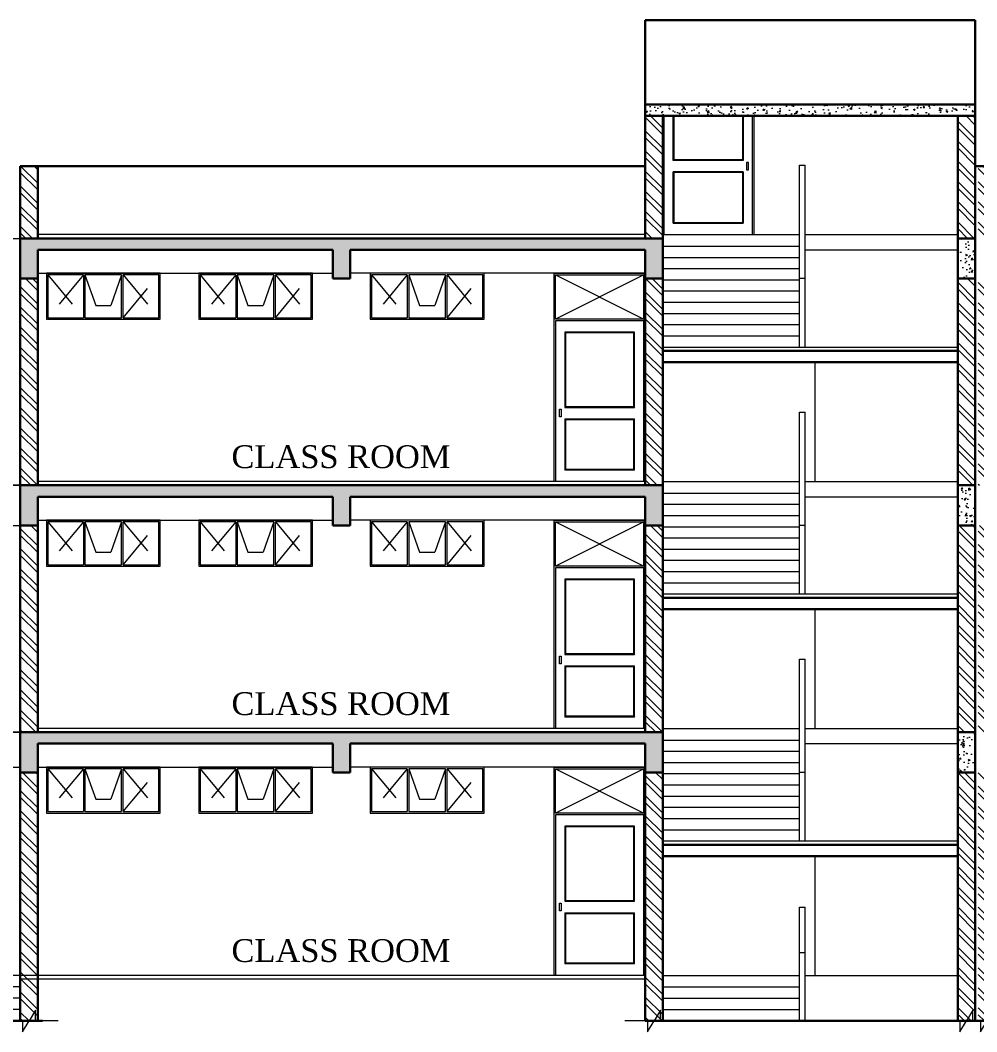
# Model space of a CAD drawing. Header units: metres. Extents: x 1545540 to 2027037, y 435419 to 693806.
# Drawn here: x 1990711 to 2003307, y 539148 to 552460 of the extents above; entities that cross this region are included whole.
import ezdxf

# ---------------------------------------------------------------- set-up
doc = ezdxf.new("R2010")
doc.units = ezdxf.units.M
doc.header["$LTSCALE"] = 1000
doc.linetypes.add('DASHED', pattern=[0.75, 0.5, -0.25])
for name, color, linetype, lineweight in [('beam l', 10, 'Continuous', 20), ('chaja l', 7, 'Continuous', 15), ('Door', 54, 'Continuous', 13), ('elevation', 1, 'Continuous', 13), ('FLOOR FINISH', 10, 'Continuous', 15), ('Hatch', 8, 'Continuous', 13), ('Pool', 140, 'Continuous', 15), ('SLAB', 5, 'Continuous', 30), ('Stair', 2, 'Continuous', 15), ('Ventilator', 6, 'DASHED', 18), ('Wall', 7, 'Continuous', 30), ('wall l', 7, 'Continuous', 20), ('Window n door', 150, 'Continuous', 15)]:
    doc.layers.add(name, color=color, linetype=linetype, lineweight=lineweight)
doc.layers.add('text', color=7, linetype='Continuous')
doc.styles.add('L120', font='simplex.shx', dxfattribs={"height": 1})
pattern_1 = [(135, (5857949.46, 602916.68), (132.582521, 132.582521), []), (135, (5857861.07, 602916.68), (132.582521, 132.582521), [])]
pattern_2 = [(130, (5502745.68, 986566.48), (-215.178055, -18.8256405), [22.5, -247.5]), (185, (5502745.68, 986566.48), (41.6254, 225.65764), [18, -198]), (79.5486, (5502727.75, 986564.91), (-173.552814, 206.831863), [19.122057, -210.342634]), (133.8158, (5502745.68, 986626.48), (-320.172315, -49.655704), [33.75, -371.25]), (83.3644, (5502719, 986622.34), (-280.398812, 292.23536), [28.683086, -315.5139]), (188.8158, (5502745.68, 986626.48), (-280.398583, 292.23558), [27, -297]), (159, (5502715.68, 986611.48), (-179.072116, -120.785667), [22.5, -247.5]), (214, (5502715.68, 986611.48), (-72.9946, 217.545013), [18, -198]), (108.5486, (5502700.76, 986601.42), (-252.066789, 96.759149), [19.122057, -210.342634]), (142.5, (5502745.68, 986566.48), (-3.6479566, 99.8681561), [0, -195.6, 0, -201, 0, -198.75]), (172.5, (5502745.68, 986566.48), (-78.9208612, 118.3235135), [0, -114.6, 0, -191.1, 0, -75.75]), (212.5, (5502812.58, 986566.48), (-160.1467308, -6.7664615), [0, -75, 0, -234, 0, -310.5]), (222.5, (5502842.58, 986566.48), (-174.955851, 30.0314947), [0, -97.5, 0, -155.4, 0, -220.5])]

# ---------------------------------------------------------------- blocks, each defined once
blk = doc.blocks.new('gjghj')
at = {"layer": 'wall l', "ltscale": 0.05}
for p, q in [((5060.719, -64.222), (5060.719, -64.081)), ((5060.719, -64.081), (5060.804, -64.222)), ((5060.419, -64.222), (5060.719, -64.222)), ((5060.89, -64.364), (5060.804, -64.222)), ((5060.89, -64.222), (5061.19, -64.222)), ((5060.89, -64.222), (5060.89, -64.364))]:
    blk.add_line(p, q, dxfattribs=at)
blk = doc.blocks.new('Door')
at = {"layer": 'Door', "ltscale": 0.05}
for p, q in [((3648.704, 298.371), (3648.704, 301.111)), ((3648.704, 301.111), (3649.904, 301.111)), ((3649.904, 301.111), (3649.904, 298.371)), ((3648.724, 300.506), (3648.724, 301.091)), ((3648.724, 301.091), (3649.884, 301.091)), ((3648.724, 301.091), (3649.884, 300.506)), ((3649.884, 301.091), (3648.724, 300.506)), ((3649.884, 300.506), (3649.884, 301.091)), ((3649.904, 300.506), (3649.904, 301.071)), ((3649.884, 300.506), (3648.724, 300.506)), ((3649.884, 300.486), (3648.724, 300.486)), ((3649.764, 300.336), (3648.844, 300.336)), ((3648.844, 300.336), (3648.854, 300.326)), ((3649.754, 300.326), (3648.854, 300.326)), ((3649.754, 300.326), (3649.764, 300.336)), ((3648.854, 299.356), (3648.844, 299.346)), ((3648.844, 299.346), (3649.764, 299.346)), ((3648.854, 299.356), (3649.754, 299.356)), ((3649.754, 299.356), (3649.764, 299.346)), ((3648.844, 299.196), (3649.764, 299.196)), ((3648.854, 299.186), (3648.844, 299.196)), ((3648.854, 299.186), (3649.754, 299.186)), ((3649.754, 299.186), (3649.764, 299.196)), ((3648.854, 298.531), (3648.844, 298.521)), ((3649.764, 298.521), (3648.844, 298.521)), ((3649.754, 298.531), (3648.854, 298.531)), ((3649.754, 298.531), (3649.764, 298.521)), ((3649.904, 298.371), (3648.704, 298.371))]:
    blk.add_line(p, q, dxfattribs=at)
for points in [[(3648.724, 300.486), (3648.724, 298.371)], [(3649.884, 298.371), (3649.884, 300.486)], [(3648.844, 300.336), (3648.844, 299.346)], [(3648.854, 300.326), (3648.854, 299.356)], [(3649.754, 299.356), (3649.754, 300.326)], [(3649.764, 299.346), (3649.764, 300.336)], [(3648.844, 299.196), (3648.844, 298.521)], [(3648.854, 299.186), (3648.854, 298.531)], [(3649.754, 298.531), (3649.754, 299.186)], [(3649.764, 298.521), (3649.764, 299.196)]]:
    blk.add_lwpolyline(points, dxfattribs=at)
blk.add_lwpolyline([(3648.774, 299.321), (3648.799, 299.321), (3648.799, 299.221), (3648.774, 299.221)], close=True, dxfattribs=at)
blk = doc.blocks.new('fhfhrh')
at = {"layer": 'Pool', "ltscale": 0.05}
blk.add_line((3854.893, -48.218), (3856.093, -48.218), dxfattribs=at)
at = {"layer": 'Window n door', "ltscale": 0.05}
for p, q in [((3855.043, -47.233), (3855.033, -47.243)), ((3855.953, -47.243), (3855.033, -47.243)), ((3855.943, -47.233), (3855.043, -47.233)), ((3855.943, -47.233), (3855.953, -47.243)), ((3855.953, -47.393), (3855.033, -47.393)), ((3855.043, -47.403), (3855.033, -47.393)), ((3855.943, -47.403), (3855.043, -47.403)), ((3855.943, -47.403), (3855.953, -47.393)), ((3855.043, -48.058), (3855.033, -48.068)), ((3855.033, -48.068), (3855.953, -48.068)), ((3855.043, -48.058), (3855.943, -48.058)), ((3855.943, -48.058), (3855.953, -48.068))]:
    blk.add_line(p, q, dxfattribs=at)
for points in [[(3854.893, -48.218), (3854.893, -48.218), (3854.893, -46.658)], [(3854.913, -48.218), (3854.913, -46.658)], [(3855.033, -47.243), (3855.033, -46.658)], [(3855.043, -47.233), (3855.043, -46.658)], [(3855.943, -46.658), (3855.943, -47.233)], [(3855.953, -46.658), (3855.953, -47.243)], [(3856.073, -46.658), (3856.073, -48.218)], [(3856.093, -46.658), (3856.093, -48.218)], [(3855.033, -48.068), (3855.033, -47.393)], [(3855.043, -48.058), (3855.043, -47.403)], [(3855.943, -47.403), (3855.943, -48.058)], [(3855.953, -47.393), (3855.953, -48.068)]]:
    blk.add_lwpolyline(points, dxfattribs=at)
blk.add_lwpolyline([(3856.023, -47.268), (3855.998, -47.268), (3855.998, -47.368), (3856.023, -47.368)], close=True, dxfattribs=at)

msp = doc.modelspace()

# ---------------------------------------------------------------- hatches: boundary and pattern name
at = {"layer": 'Hatch', "ltscale": 0.05}
h = msp.add_hatch(dxfattribs=at)
h.set_pattern_fill('AR-CONC', color=256, scale=30, style=0)
h.set_pattern_definition([(50, (-1855722.18, 602916.68), (215.178055, -18.8256405), [22.5, -247.5]), (355, (-1855722.18, 602916.68), (-41.6254, 225.65764), [18, -198]), (100.4514, (-1855704.25, 602915.11), (173.552814, 206.831863), [19.122057, -210.342634]), (46.1842, (-1855722.18, 602976.68), (320.172315, -49.655704), [33.75, -371.25]), (96.6356, (-1855695.5, 602972.54), (280.398812, 292.23536), [28.683086, -315.5139]), (351.1842, (-1855722.18, 602976.68), (280.398583, 292.23558), [27, -297]), (21, (-1855692.18, 602961.68), (179.072116, -120.785667), [22.5, -247.5]), (326, (-1855692.18, 602961.68), (72.9946, 217.545013), [18, -198]), (71.4514, (-1855677.25, 602951.62), (252.066789, 96.759149), [19.122057, -210.342634]), (37.5, (-1855722.18, 602916.68), (3.6479566, 99.8681561), [0, -195.6, 0, -201, 0, -198.75]), (7.5, (-1855722.18, 602916.68), (78.9208612, 118.3235135), [0, -114.6, 0, -191.1, 0, -75.75]), (327.5, (-1855789.08, 602916.68), (160.1467308, -6.7664615), [0, -75, 0, -234, 0, -310.5]), (317.5, (-1855819.08, 602916.68), (174.955851, 30.0314947), [0, -97.5, 0, -155.4, 0, -220.5])])
h.paths.add_polyline_path([(2003286.1397, 551349.719), (2000502.7008, 551349.719), (2000502.7008, 551199.719), (2003286.1397, 551199.719)])
h.paths.add_polyline_path([(2000502.7008, 551349.719), (2000482.7008, 551349.719), (2000482.7008, 551199.719), (2000502.7008, 551199.719)])
h.paths.add_polyline_path([(2000482.7008, 551349.719), (2000362.7008, 551349.719), (2000362.7008, 551199.719), (2000482.7008, 551199.719)])
h.paths.add_polyline_path([(2000362.7008, 551349.719), (2000352.7008, 551349.719), (2000352.7008, 551199.719), (2000362.7008, 551199.719)])
h.paths.add_polyline_path([(2000352.7008, 551349.719), (1999452.7008, 551349.719), (1999452.7008, 551199.719), (2000352.7008, 551199.719)])
h.paths.add_polyline_path([(1999442.7008, 551349.719), (1999322.7008, 551349.719), (1999322.7008, 551199.719), (1999442.7008, 551199.719)])
h.paths.add_polyline_path([(1999452.7008, 551349.719), (1999442.7008, 551349.719), (1999442.7008, 551199.719), (1999452.7008, 551199.719)])
h.paths.add_polyline_path([(1999322.7008, 551349.719), (1999302.7008, 551349.719), (1999302.7008, 551199.719), (1999322.7008, 551199.719)])
h.paths.add_polyline_path([(1999302.7008, 551349.719), (1998941.1397, 551349.719), (1998941.1397, 551349.4065), (1998941.1397, 551199.719), (1999302.7008, 551199.719)])
h = msp.add_hatch(dxfattribs=at)
h.set_pattern_fill('ANSI32', color=256, scale=500, style=0)
h.set_pattern_definition(pattern_1)
h.paths.add_polyline_path([(1998941.1397, 551199.719), (1999171.1397, 551199.719), (1999171.1397, 549589.4065), (1998941.1397, 549589.4065)])
h.paths.add_polyline_path([(1998941.1397, 545809.685), (1999171.1397, 545809.685), (1999171.1397, 543089.9634), (1998941.1397, 543089.9634)])
h.paths.add_polyline_path([(1998941.1397, 542559.9634), (1999171.1397, 542559.9634), (1999171.1397, 539290.2418), (1998941.1397, 539290.2418)])
h.paths.add_polyline_path([(1998941.1397, 549059.4065), (1999171.1397, 549059.4065), (1999171.1397, 546339.685), (1998941.1397, 546339.685)])
h = msp.add_hatch(dxfattribs=at)
h.set_pattern_fill('ANSI32', color=256, scale=500, style=0)
h.set_pattern_definition(pattern_1)
h.paths.add_polyline_path([(2003056.1397, 551199.719), (2003286.1397, 551199.719), (2003286.1397, 549589.4065), (2003056.1397, 549589.4065)])
h.paths.add_polyline_path([(2003556.1397, 549589.4065), (2003326.1397, 549589.4065), (2003326.1397, 550539.4065), (2003556.1397, 550539.4065)])
h.paths.add_polyline_path([(2003056.1397, 545809.685), (2003286.1397, 545809.685), (2003286.1397, 543089.9634), (2003056.1397, 543089.9634)])
h.paths.add_polyline_path([(2003326.1397, 545809.685), (2003556.1397, 545809.685), (2003556.1397, 543089.9634), (2003326.1397, 543089.9634)])
h.paths.add_polyline_path([(2003326.1397, 542559.9634), (2003556.1397, 542559.9634), (2003556.1397, 539290.2418), (2003326.1397, 539290.2418)])
h.paths.add_polyline_path([(2003056.1397, 542559.9634), (2003286.1397, 542559.9634), (2003286.1397, 539290.2418), (2003056.1397, 539290.2418)])
h.paths.add_polyline_path([(2003056.1397, 549059.4065), (2003286.1397, 549059.4065), (2003286.1397, 546339.685), (2003056.1397, 546339.685)])
h.paths.add_polyline_path([(2003326.1397, 549059.4065), (2003556.1397, 549059.4065), (2003556.1397, 546339.685), (2003326.1397, 546339.685)])
h = msp.add_hatch(dxfattribs=at)
h.set_pattern_fill('ANSI32', color=256, scale=500, style=0)
h.set_pattern_definition([(135, (6090142.38, 493024.45), (132.5825214, 132.5825214), []), (135, (6090054, 493024.45), (132.5825214, 132.5825214), [])])
h.paths.add_polyline_path([(1990711.1397, 550539.4065), (1990941.1397, 550539.4065), (1990941.1397, 549589.4065), (1990711.1397, 549589.4065)])
h.paths.add_polyline_path([(1990711.1397, 545809.685), (1990941.1397, 545809.685), (1990941.1397, 543089.9634), (1990711.1397, 543089.9634)])
h.paths.add_polyline_path([(1990711.1397, 542559.9634), (1990941.1397, 542559.9634), (1990941.1397, 539290.2418), (1990711.1397, 539290.2418)])
h.paths.add_polyline_path([(1990711.1397, 549059.4065), (1990941.1397, 549059.4065), (1990941.1397, 546339.685), (1990711.1397, 546339.685)])
h = msp.add_hatch(dxfattribs=at)
h.set_pattern_fill('AR-CONC', color=256, scale=30, style=0)
h.set_pattern_definition(pattern_2)
h.paths.add_polyline_path([(1990711.1397, 549589.4065), (1999171.1397, 549589.4065), (1999171.1397, 549059.4065), (1998941.1397, 549059.4065), (1998941.1397, 549089.685), (1998941.1397, 549129.685), (1998941.1397, 549439.4065), (1995056.1397, 549439.4065), (1995056.1397, 549059.4065), (1994826.1397, 549059.4065), (1994826.1397, 549439.4065), (1990941.1397, 549439.4065), (1990941.1397, 549059.4065), (1990711.1397, 549059.4065)])
h = msp.add_hatch(dxfattribs=at)
h.set_pattern_fill('AR-CONC', color=256, scale=30, style=0)
h.set_pattern_definition(pattern_2)
h.paths.add_polyline_path([(2003056.1397, 549589.4065), (2003286.1397, 549589.4065), (2003286.1397, 549059.4065), (2003056.1397, 549059.4065)])
h = msp.add_hatch(dxfattribs=at)
h.set_pattern_fill('AR-CONC', color=256, scale=30, style=0)
h.set_pattern_definition(pattern_2)
h.paths.add_polyline_path([(1990711.1397, 546339.685), (1999171.1397, 546339.685), (1999171.1397, 545809.685), (1998941.1397, 545809.685), (1998941.1397, 545839.9634), (1998941.1397, 545879.9634), (1998941.1397, 546189.685), (1995056.1397, 546189.685), (1995056.1397, 545809.685), (1994826.1397, 545809.685), (1994826.1397, 546189.685), (1990941.1397, 546189.685), (1990941.1397, 545809.685), (1990711.1397, 545809.685)])
h = msp.add_hatch(dxfattribs=at)
h.set_pattern_fill('AR-CONC', color=256, scale=30, style=0)
h.set_pattern_definition(pattern_2)
h.paths.add_polyline_path([(2003056.1397, 546339.685), (2003286.1397, 546339.685), (2003286.1397, 545809.685), (2003056.1397, 545809.685)])
h = msp.add_hatch(dxfattribs=at)
h.set_pattern_fill('AR-CONC', color=256, scale=30, style=0)
h.set_pattern_definition(pattern_2)
h.paths.add_polyline_path([(1990711.1397, 543089.9634), (1999171.1397, 543089.9634), (1999171.1397, 542559.9634), (1998941.1397, 542559.9634), (1998941.1397, 542590.2418), (1998941.1397, 542630.2418), (1998941.1397, 542939.9634), (1995056.1397, 542939.9634), (1995056.1397, 542559.9634), (1994826.1397, 542559.9634), (1994826.1397, 542939.9634), (1990941.1397, 542939.9634), (1990941.1397, 542559.9634), (1990711.1397, 542559.9634)])
h = msp.add_hatch(dxfattribs=at)
h.set_pattern_fill('AR-CONC', color=256, scale=30, style=0)
h.set_pattern_definition(pattern_2)
h.paths.add_polyline_path([(2003056.1397, 543089.9634), (2003286.1397, 543089.9634), (2003286.1397, 542559.9634), (2003056.1397, 542559.9634)])

# ---------------------------------------------------------------- linework, layer by layer
at = {"layer": 'beam l', "ltscale": 0.05}
for p, q in [((1982711.1397, 549589.4065), (1990711.1397, 549589.4065)), ((1982711.1397, 546339.685), (1990711.1397, 546339.685)), ((1982711.1397, 545809.685), (1990711.1397, 545809.685)), ((1982711.1397, 543089.9634), (1990711.1397, 543089.9634)), ((1982711.1397, 542629.9634), (1990711.1397, 542629.9634))]:
    msp.add_line(p, q, dxfattribs=at)
at = {"layer": 'beam l', "ltscale": 50}
for p, q in [((1990941.1397, 549129.4065), (1994826.1397, 549129.4065)), ((1998941.1397, 549129.4065), (1995056.1397, 549129.4065)), ((1990941.1397, 545879.685), (1994826.1397, 545879.685)), ((1998941.1397, 545879.685), (1995056.1397, 545879.685)), ((1990941.1397, 542629.9634), (1994826.1397, 542629.9634)), ((1998941.1397, 542629.9634), (1995056.1397, 542629.9634))]:
    msp.add_line(p, q, dxfattribs=at)
at = {"layer": 'chaja l', "ltscale": 0.05}
for points in [[(1990711.1397, 546339.685), (1982711.1397, 546339.685), (1982711.1397, 545809.685), (1990711.1397, 545809.685)], [(1990711.1397, 543089.9634), (1982711.1397, 543089.9634), (1982711.1397, 542629.9634), (1990711.1397, 542629.9634)]]:
    msp.add_lwpolyline(points, close=True, dxfattribs=at)
at = {"layer": 'elevation', "ltscale": 0.05}
for p, q in [((1999171.1397, 548159.685), (2003056.1397, 548159.685)), ((1999171.1397, 544909.9634), (2003056.1397, 544909.9634)), ((1999171.1397, 544909.9634), (2003056.1397, 544909.9634)), ((1999171.1397, 541660.2418), (2003056.1397, 541660.2418))]:
    msp.add_line(p, q, dxfattribs=at)
at = {"layer": 'FLOOR FINISH', "ltscale": 0.05}
for p, q in [((1998941.1397, 549639.4065), (1990941.1397, 549639.4065)), ((2001046.1397, 549639.4065), (2003056.1397, 549639.4065)), ((2001046.1397, 549439.4065), (2003056.1397, 549439.4065)), ((1998941.1397, 546389.685), (1990941.1397, 546389.685)), ((2001046.1397, 546389.685), (2003056.1397, 546389.685)), ((2001046.1397, 546189.685), (2003056.1397, 546189.685)), ((1998941.1397, 543139.9634), (1990941.1397, 543139.9634)), ((2001046.1397, 543139.9634), (2003056.1397, 543139.9634)), ((2001046.1397, 542939.9634), (2003056.1397, 542939.9634)), ((1998941.1397, 539890.2418), (1982711.1397, 539890.2418)), ((2001046.1397, 539890.2418), (2003056.1397, 539890.2418))]:
    msp.add_line(p, q, dxfattribs=at)
at = {"layer": 'SLAB', "ltscale": 0.05}
for p, q in [((2003286.1397, 552309.9992), (2003286.1397, 552459.9992)), ((1999171.1397, 549589.4065), (1990711.1397, 549589.4065)), ((1990711.1397, 549059.4065), (1990711.1397, 549589.4065)), ((1999171.1397, 549059.4065), (1999171.1397, 549589.4065)), ((2003288.1873, 549589.4065), (2003056.1397, 549589.4065)), ((2003056.1397, 549059.4065), (2003056.1397, 549589.4065)), ((2003286.1397, 549059.4065), (2003286.1397, 549589.4065)), ((1994826.1397, 549439.4065), (1990941.1397, 549439.4065)), ((1990941.1397, 549059.4065), (1990941.1397, 549439.4065)), ((1994826.1397, 549059.4065), (1994826.1397, 549439.4065)), ((1998941.1397, 549439.4065), (1995056.1397, 549439.4065)), ((1995056.1397, 549059.4065), (1995056.1397, 549439.4065)), ((1998941.1397, 549059.4065), (1998941.1397, 549439.4065)), ((1990941.1397, 549059.4065), (1990711.1397, 549059.4065)), ((1995056.1397, 549059.4065), (1994826.1397, 549059.4065)), ((1999171.1397, 549059.4065), (1998941.1397, 549059.4065)), ((2003286.1397, 549059.4065), (2003056.1397, 549059.4065)), ((1999171.1397, 548109.685), (2003056.1397, 548109.685)), ((1999171.1397, 547959.685), (2003056.1397, 547959.685)), ((1999171.1397, 546339.685), (1990711.1397, 546339.685)), ((1990711.1397, 545809.685), (1990711.1397, 546339.685)), ((1999171.1397, 545809.685), (1999171.1397, 546339.685)), ((2003288.1873, 546339.685), (2003056.1397, 546339.685)), ((2003056.1397, 545809.685), (2003056.1397, 546339.685)), ((2003286.1397, 545809.685), (2003286.1397, 546339.685)), ((1994826.1397, 546189.685), (1990941.1397, 546189.685)), ((1990941.1397, 545809.685), (1990941.1397, 546189.685)), ((1994826.1397, 545809.685), (1994826.1397, 546189.685)), ((1998941.1397, 546189.685), (1995056.1397, 546189.685)), ((1995056.1397, 545809.685), (1995056.1397, 546189.685)), ((1998941.1397, 545809.685), (1998941.1397, 546189.685)), ((1990941.1397, 545809.685), (1990711.1397, 545809.685)), ((1995056.1397, 545809.685), (1994826.1397, 545809.685)), ((1999171.1397, 545809.685), (1998941.1397, 545809.685)), ((2003286.1397, 545809.685), (2003056.1397, 545809.685)), ((1999171.1397, 544859.9634), (2003056.1397, 544859.9634)), ((1999171.1397, 544709.9634), (2003056.1397, 544709.9634)), ((1999171.1397, 543089.9634), (1990711.1397, 543089.9634)), ((1990711.1397, 542559.9634), (1990711.1397, 543089.9634)), ((1999171.1397, 542559.9634), (1999171.1397, 543089.9634)), ((2003286.1397, 543089.9634), (2003056.1397, 543089.9634)), ((2003056.1397, 542559.9634), (2003056.1397, 543089.9634)), ((2003286.1397, 542559.9634), (2003286.1397, 543089.9634)), ((1994826.1397, 542939.9634), (1990941.1397, 542939.9634)), ((1990941.1397, 542559.9634), (1990941.1397, 542939.9634)), ((1994826.1397, 542559.9634), (1994826.1397, 542939.9634)), ((1998941.1397, 542939.9634), (1995056.1397, 542939.9634)), ((1995056.1397, 542559.9634), (1995056.1397, 542939.9634)), ((1998941.1397, 542559.9634), (1998941.1397, 542939.9634)), ((1990941.1397, 542559.9634), (1990711.1397, 542559.9634)), ((1995056.1397, 542559.9634), (1994826.1397, 542559.9634)), ((1999171.1397, 542559.9634), (1998941.1397, 542559.9634)), ((2003286.1397, 542559.9634), (2003056.1397, 542559.9634)), ((1999171.1397, 541610.2418), (2003056.1397, 541610.2418)), ((1999171.1397, 541460.2418), (2003056.1397, 541460.2418))]:
    msp.add_line(p, q, dxfattribs=at)
at = {"layer": 'Stair', "ltscale": 0.05}
for p, q in [((2000971.1397, 550551.9526), (2001046.1397, 550551.9526)), ((2000971.1397, 548159.685), (2000971.1397, 550551.9526)), ((2001046.1397, 548159.685), (2001046.1397, 550551.9526)), ((1999171.1397, 549639.4065), (2000971.1397, 549639.4065)), ((1999171.1397, 549487.185), (2000971.1397, 549487.185)), ((1999171.1397, 549339.685), (2000971.1397, 549339.685)), ((1999171.1397, 549192.185), (2000971.1397, 549192.185)), ((1999171.1397, 549044.685), (2000971.1397, 549044.685)), ((2001046.1397, 549059.685), (2000971.1397, 549059.685)), ((1999171.1397, 548897.185), (2000971.1397, 548897.185)), ((1999171.1397, 548749.685), (2000971.1397, 548749.685)), ((1999171.1397, 548602.185), (2000971.1397, 548602.185)), ((1999171.1397, 548454.685), (2000971.1397, 548454.685)), ((1999171.1397, 548307.185), (2000971.1397, 548307.185)), ((2001181.1397, 546389.685), (2001181.1397, 547959.685)), ((2000971.1397, 547302.231), (2001046.1397, 547302.231)), ((2000971.1397, 544909.9634), (2000971.1397, 547302.231)), ((2001046.1397, 544909.9634), (2001046.1397, 547302.231)), ((1999171.1397, 546389.685), (2000971.1397, 546389.685)), ((1999171.1397, 546237.4634), (2000971.1397, 546237.4634)), ((1999171.1397, 546089.9634), (2000971.1397, 546089.9634)), ((1999171.1397, 545942.4634), (2000971.1397, 545942.4634)), ((1999171.1397, 545794.9634), (2000971.1397, 545794.9634)), ((2001046.1397, 545809.9634), (2000971.1397, 545809.9634)), ((1999171.1397, 545647.4634), (2000971.1397, 545647.4634)), ((1999171.1397, 545499.9634), (2000971.1397, 545499.9634)), ((1999171.1397, 545352.4634), (2000971.1397, 545352.4634)), ((1999171.1397, 545204.9634), (2000971.1397, 545204.9634)), ((1999171.1397, 545057.4634), (2000971.1397, 545057.4634)), ((2001181.1397, 543139.9634), (2001181.1397, 544709.9634)), ((2000971.1397, 544052.5094), (2001046.1397, 544052.5094)), ((2000971.1397, 541660.2418), (2000971.1397, 544052.5094)), ((2001046.1397, 541660.2418), (2001046.1397, 544052.5094)), ((1999171.1397, 543139.9634), (2000971.1397, 543139.9634)), ((1999171.1397, 542987.7418), (2000971.1397, 542987.7418)), ((1999171.1397, 542840.2418), (2000971.1397, 542840.2418)), ((1999171.1397, 542692.7418), (2000971.1397, 542692.7418)), ((1999171.1397, 542545.2418), (2000971.1397, 542545.2418)), ((2001046.1397, 542560.2418), (2000971.1397, 542560.2418)), ((1999171.1397, 542397.7418), (2000971.1397, 542397.7418)), ((1999171.1397, 542250.2418), (2000971.1397, 542250.2418)), ((1999171.1397, 542102.7418), (2000971.1397, 542102.7418)), ((1999171.1397, 541955.2418), (2000971.1397, 541955.2418)), ((1999171.1397, 541807.7418), (2000971.1397, 541807.7418)), ((2001181.1397, 539890.2418), (2001181.1397, 541460.2418)), ((2000971.1397, 539290.2418), (2000971.1397, 540790.2418)), ((2000971.1397, 540790.2418), (2001046.1397, 540790.2418)), ((2001046.1397, 539290.2418), (2001046.1397, 540790.2418)), ((2000971.1397, 540190.2418), (2001046.1397, 540190.2418)), ((1999171.1397, 539890.2418), (2000971.1397, 539890.2418)), ((1990711.1397, 539739.9634), (1982711.1397, 539739.9634)), ((1999171.1397, 539740.2418), (2000971.1397, 539740.2418)), ((1990711.1397, 539589.9634), (1982711.1397, 539589.9634)), ((1999171.1397, 539590.2418), (2000971.1397, 539590.2418)), ((1990711.1397, 539439.9634), (1982711.1397, 539439.9634)), ((1999171.1397, 539440.2418), (2000971.1397, 539440.2418))]:
    msp.add_line(p, q, dxfattribs=at)
at = {"layer": 'Ventilator', "linetype": 'Continuous'}
for p, q in [((1991543.6397, 549109.4065), (1991073.6397, 549109.4065)), ((1991073.6397, 549109.4065), (1991073.6397, 548544.4065)), ((1991543.6397, 549109.4065), (1991543.6397, 548544.4065)), ((1992046.1397, 549109.4065), (1991563.6397, 549109.4065)), ((1991563.6397, 549109.4065), (1991563.6397, 548544.4065)), ((1992046.1397, 548544.4065), (1992046.1397, 549109.4065)), ((1992536.1397, 549109.4065), (1992066.1397, 549109.4065)), ((1992066.1397, 548544.4065), (1992066.1397, 549109.4065)), ((1992536.1397, 548544.4065), (1992536.1397, 549109.4065)), ((1993548.6397, 549109.4065), (1993078.6397, 549109.4065)), ((1993078.6397, 549109.4065), (1993078.6397, 548544.4065)), ((1993548.6397, 549109.4065), (1993548.6397, 548544.4065)), ((1994051.1397, 549109.4065), (1993568.6397, 549109.4065)), ((1993568.6397, 549109.4065), (1993568.6397, 548544.4065)), ((1994051.1397, 548544.4065), (1994051.1397, 549109.4065)), ((1994541.1397, 549109.4065), (1994071.1397, 549109.4065)), ((1994071.1397, 548544.4065), (1994071.1397, 549109.4065)), ((1994541.1397, 548544.4065), (1994541.1397, 549109.4065)), ((1995808.6397, 549109.4065), (1995338.6397, 549109.4065)), ((1995338.6397, 549109.4065), (1995338.6397, 548544.4065)), ((1995808.6397, 549109.4065), (1995808.6397, 548544.4065)), ((1996311.1397, 549109.4065), (1995828.6397, 549109.4065)), ((1995828.6397, 549109.4065), (1995828.6397, 548544.4065)), ((1996311.1397, 548544.4065), (1996311.1397, 549109.4065)), ((1996801.1397, 549109.4065), (1996331.1397, 549109.4065)), ((1996331.1397, 548544.4065), (1996331.1397, 549109.4065)), ((1996801.1397, 548544.4065), (1996801.1397, 549109.4065)), ((1991073.6397, 548544.4065), (1991543.6397, 548544.4065)), ((1991563.6397, 548544.4065), (1992046.1397, 548544.4065)), ((1992066.1397, 548544.4065), (1992536.1397, 548544.4065)), ((1993078.6397, 548544.4065), (1993548.6397, 548544.4065)), ((1993568.6397, 548544.4065), (1994051.1397, 548544.4065)), ((1994071.1397, 548544.4065), (1994541.1397, 548544.4065)), ((1995338.6397, 548544.4065), (1995808.6397, 548544.4065)), ((1995828.6397, 548544.4065), (1996311.1397, 548544.4065)), ((1996331.1397, 548544.4065), (1996801.1397, 548544.4065)), ((1991543.6397, 545859.6849), (1991073.6397, 545859.6849)), ((1991073.6397, 545859.6849), (1991073.6397, 545294.6849)), ((1991543.6397, 545859.6849), (1991543.6397, 545294.6849)), ((1992046.1397, 545859.6849), (1991563.6397, 545859.6849)), ((1991563.6397, 545859.6849), (1991563.6397, 545294.6849)), ((1992046.1397, 545294.6849), (1992046.1397, 545859.6849)), ((1992536.1397, 545859.6849), (1992066.1397, 545859.6849)), ((1992066.1397, 545294.6849), (1992066.1397, 545859.6849)), ((1992536.1397, 545294.6849), (1992536.1397, 545859.6849)), ((1993548.6397, 545859.685), (1993078.6397, 545859.685)), ((1993078.6397, 545859.685), (1993078.6397, 545294.685)), ((1993548.6397, 545859.685), (1993548.6397, 545294.685)), ((1994051.1397, 545859.685), (1993568.6397, 545859.685)), ((1993568.6397, 545859.685), (1993568.6397, 545294.685)), ((1994051.1397, 545294.685), (1994051.1397, 545859.685)), ((1994541.1397, 545859.685), (1994071.1397, 545859.685)), ((1994071.1397, 545294.685), (1994071.1397, 545859.685)), ((1994541.1397, 545294.685), (1994541.1397, 545859.685)), ((1995808.6397, 545859.685), (1995338.6397, 545859.685)), ((1995338.6397, 545859.685), (1995338.6397, 545294.685)), ((1995808.6397, 545859.685), (1995808.6397, 545294.685)), ((1996311.1397, 545859.685), (1995828.6397, 545859.685)), ((1995828.6397, 545859.685), (1995828.6397, 545294.685)), ((1996311.1397, 545294.685), (1996311.1397, 545859.685)), ((1996801.1397, 545859.685), (1996331.1397, 545859.685)), ((1996331.1397, 545294.685), (1996331.1397, 545859.685)), ((1996801.1397, 545294.685), (1996801.1397, 545859.685)), ((1991073.6397, 545294.6849), (1991543.6397, 545294.6849)), ((1991563.6397, 545294.6849), (1992046.1397, 545294.6849)), ((1992066.1397, 545294.6849), (1992536.1397, 545294.6849)), ((1993078.6397, 545294.685), (1993548.6397, 545294.685)), ((1993568.6397, 545294.685), (1994051.1397, 545294.685)), ((1994071.1397, 545294.685), (1994541.1397, 545294.685)), ((1995338.6397, 545294.685), (1995808.6397, 545294.685)), ((1995828.6397, 545294.685), (1996311.1397, 545294.685)), ((1996331.1397, 545294.685), (1996801.1397, 545294.685)), ((1991543.6397, 542609.9634), (1991073.6397, 542609.9634)), ((1991073.6397, 542609.9634), (1991073.6397, 542044.9634)), ((1991543.6397, 542609.9634), (1991543.6397, 542044.9634)), ((1992046.1397, 542609.9634), (1991563.6397, 542609.9634)), ((1991563.6397, 542609.9634), (1991563.6397, 542044.9634)), ((1992046.1397, 542044.9634), (1992046.1397, 542609.9634)), ((1992536.1397, 542609.9634), (1992066.1397, 542609.9634)), ((1992066.1397, 542044.9634), (1992066.1397, 542609.9634)), ((1992536.1397, 542044.9634), (1992536.1397, 542609.9634)), ((1993548.6397, 542609.9634), (1993078.6397, 542609.9634)), ((1993078.6397, 542609.9634), (1993078.6397, 542044.9634)), ((1993548.6397, 542609.9634), (1993548.6397, 542044.9634)), ((1994051.1397, 542609.9634), (1993568.6397, 542609.9634)), ((1993568.6397, 542609.9634), (1993568.6397, 542044.9634)), ((1994051.1397, 542044.9634), (1994051.1397, 542609.9634)), ((1994541.1397, 542609.9634), (1994071.1397, 542609.9634)), ((1994071.1397, 542044.9634), (1994071.1397, 542609.9634)), ((1994541.1397, 542044.9634), (1994541.1397, 542609.9634)), ((1995808.6397, 542609.9634), (1995338.6397, 542609.9634)), ((1995338.6397, 542609.9634), (1995338.6397, 542044.9634)), ((1995808.6397, 542609.9634), (1995808.6397, 542044.9634)), ((1996311.1397, 542609.9634), (1995828.6397, 542609.9634)), ((1995828.6397, 542609.9634), (1995828.6397, 542044.9634)), ((1996311.1397, 542044.9634), (1996311.1397, 542609.9634)), ((1996801.1397, 542609.9634), (1996331.1397, 542609.9634)), ((1996331.1397, 542044.9634), (1996331.1397, 542609.9634)), ((1996801.1397, 542044.9634), (1996801.1397, 542609.9634)), ((1991073.6397, 542044.9634), (1991543.6397, 542044.9634)), ((1991563.6397, 542044.9634), (1992046.1397, 542044.9634)), ((1992066.1397, 542044.9634), (1992536.1397, 542044.9634)), ((1993078.6397, 542044.9634), (1993548.6397, 542044.9634)), ((1993568.6397, 542044.9634), (1994051.1397, 542044.9634)), ((1994071.1397, 542044.9634), (1994541.1397, 542044.9634)), ((1995338.6397, 542044.9634), (1995808.6397, 542044.9634)), ((1995828.6397, 542044.9634), (1996311.1397, 542044.9634)), ((1996331.1397, 542044.9634), (1996801.1397, 542044.9634))]:
    msp.add_line(p, q, dxfattribs=at)
at = {"layer": 'Ventilator'}
for p, q in [((1991543.6397, 549109.4065), (1991073.6397, 548544.4065)), ((1991073.6397, 549109.4065), (1991543.6397, 548544.4065)), ((1991563.6397, 549109.4065), (1991705.161, 548707.4638)), ((1992046.1397, 549109.4065), (1991904.6185, 548707.4638)), ((1992066.1397, 549109.4065), (1992536.1397, 548544.4065)), ((1992066.1397, 548544.4065), (1992536.1397, 549109.4065)), ((1993548.6397, 549109.4065), (1993078.6397, 548544.4065)), ((1993078.6397, 549109.4065), (1993548.6397, 548544.4065)), ((1993568.6397, 549109.4065), (1993710.161, 548707.4639)), ((1994051.1397, 549109.4065), (1993909.6185, 548707.4639)), ((1994071.1397, 549109.4065), (1994541.1397, 548544.4065)), ((1994071.1397, 548544.4065), (1994541.1397, 549109.4065)), ((1995808.6397, 549109.4065), (1995338.6397, 548544.4065)), ((1995338.6397, 549109.4065), (1995808.6397, 548544.4065)), ((1995828.6397, 549109.4065), (1995970.161, 548707.4639)), ((1996311.1397, 549109.4065), (1996169.6185, 548707.4639)), ((1996331.1397, 549109.4065), (1996801.1397, 548544.4065)), ((1996331.1397, 548544.4065), (1996801.1397, 549109.4065)), ((1991705.161, 548707.4638), (1991904.6185, 548707.4638)), ((1993710.161, 548707.4639), (1993909.6185, 548707.4639)), ((1995970.161, 548707.4639), (1996169.6185, 548707.4639)), ((1991543.6397, 545859.6849), (1991073.6397, 545294.6849)), ((1991073.6397, 545859.6849), (1991543.6397, 545294.6849)), ((1991563.6397, 545859.6849), (1991705.161, 545457.7423)), ((1992046.1397, 545859.6849), (1991904.6185, 545457.7423)), ((1992066.1397, 545859.6849), (1992536.1397, 545294.6849)), ((1992066.1397, 545294.6849), (1992536.1397, 545859.6849)), ((1993548.6397, 545859.685), (1993078.6397, 545294.685)), ((1993078.6397, 545859.685), (1993548.6397, 545294.685)), ((1993568.6397, 545859.685), (1993710.161, 545457.7423)), ((1994051.1397, 545859.685), (1993909.6185, 545457.7423)), ((1994071.1397, 545859.685), (1994541.1397, 545294.685)), ((1994071.1397, 545294.685), (1994541.1397, 545859.685)), ((1995808.6397, 545859.685), (1995338.6397, 545294.685)), ((1995338.6397, 545859.685), (1995808.6397, 545294.685)), ((1995828.6397, 545859.685), (1995970.161, 545457.7423)), ((1996311.1397, 545859.685), (1996169.6185, 545457.7423)), ((1996331.1397, 545859.685), (1996801.1397, 545294.685)), ((1996331.1397, 545294.685), (1996801.1397, 545859.685)), ((1991705.161, 545457.7423), (1991904.6185, 545457.7423)), ((1993710.161, 545457.7423), (1993909.6185, 545457.7423)), ((1995970.161, 545457.7423), (1996169.6185, 545457.7423)), ((1991543.6397, 542609.9634), (1991073.6397, 542044.9634)), ((1991073.6397, 542609.9634), (1991543.6397, 542044.9634)), ((1991563.6397, 542609.9634), (1991705.161, 542208.0207)), ((1992046.1397, 542609.9634), (1991904.6185, 542208.0207)), ((1992066.1397, 542609.9634), (1992536.1397, 542044.9634)), ((1992066.1397, 542044.9634), (1992536.1397, 542609.9634)), ((1993548.6397, 542609.9634), (1993078.6397, 542044.9634)), ((1993078.6397, 542609.9634), (1993548.6397, 542044.9634)), ((1993568.6397, 542609.9634), (1993710.161, 542208.0207)), ((1994051.1397, 542609.9634), (1993909.6185, 542208.0207)), ((1994071.1397, 542609.9634), (1994541.1397, 542044.9634)), ((1994071.1397, 542044.9634), (1994541.1397, 542609.9634)), ((1995808.6397, 542609.9634), (1995338.6397, 542044.9634)), ((1995338.6397, 542609.9634), (1995808.6397, 542044.9634)), ((1995828.6397, 542609.9634), (1995970.161, 542208.0207)), ((1996311.1397, 542609.9634), (1996169.6185, 542208.0207)), ((1996331.1397, 542609.9634), (1996801.1397, 542044.9634)), ((1996331.1397, 542044.9634), (1996801.1397, 542609.9634)), ((1991705.161, 542208.0207), (1991904.6185, 542208.0207)), ((1993710.161, 542208.0207), (1993909.6185, 542208.0207)), ((1995970.161, 542208.0207), (1996169.6185, 542208.0207))]:
    msp.add_line(p, q, dxfattribs=at)
at = {"layer": 'Ventilator', "linetype": 'Continuous'}
for points in [[(1992046.1397, 548524.4065), (1992556.1397, 548524.4065), (1992556.1397, 549129.4065), (1991056.1397, 549129.4065), (1991056.1397, 548524.4065), (1992046.1397, 548524.4065)], [(1994051.1397, 548524.4065), (1994561.1397, 548524.4065), (1994561.1397, 549129.4065), (1993061.1397, 549129.4065), (1993061.1397, 548524.4065), (1994051.1397, 548524.4065)], [(1996311.1397, 548524.4065), (1996821.1397, 548524.4065), (1996821.1397, 549129.4065), (1995321.1397, 549129.4065), (1995321.1397, 548524.4065), (1996311.1397, 548524.4065)], [(1992046.1397, 545274.6849), (1992556.1397, 545274.6849), (1992556.1397, 545879.6849), (1991056.1397, 545879.6849), (1991056.1397, 545274.6849), (1992046.1397, 545274.6849)], [(1994051.1397, 545274.685), (1994561.1397, 545274.685), (1994561.1397, 545879.685), (1993061.1397, 545879.685), (1993061.1397, 545274.685), (1994051.1397, 545274.685)], [(1996311.1397, 545274.685), (1996821.1397, 545274.685), (1996821.1397, 545879.685), (1995321.1397, 545879.685), (1995321.1397, 545274.685), (1996311.1397, 545274.685)], [(1992046.1397, 542024.9634), (1992556.1397, 542024.9634), (1992556.1397, 542629.9634), (1991056.1397, 542629.9634), (1991056.1397, 542024.9634), (1992046.1397, 542024.9634)], [(1994051.1397, 542024.9634), (1994561.1397, 542024.9634), (1994561.1397, 542629.9634), (1993061.1397, 542629.9634), (1993061.1397, 542024.9634), (1994051.1397, 542024.9634)], [(1996311.1397, 542024.9634), (1996821.1397, 542024.9634), (1996821.1397, 542629.9634), (1995321.1397, 542629.9634), (1995321.1397, 542024.9634), (1996311.1397, 542024.9634)]]:
    msp.add_lwpolyline(points, dxfattribs=at)
at = {"layer": 'Wall', "ltscale": 0.05}
for p, q in [((2003286.1397, 552459.9992), (1998941.1397, 552459.9992)), ((1998941.1397, 552309.9992), (1998941.1397, 552459.9992)), ((1998941.1397, 552459.9992), (1998941.1397, 551349.4065)), ((2003286.1397, 552459.9992), (2003286.1397, 551349.719)), ((1998941.1397, 551349.719), (2003286.1397, 551349.719)), ((1998941.1397, 549589.4065), (1998941.1397, 551349.4065)), ((2003056.1397, 551349.4065), (2003056.1397, 551349.719)), ((2003286.1397, 551349.4065), (2003286.1397, 551349.719)), ((2003286.1397, 549589.4065), (2003286.1397, 551349.4065)), ((1998941.1397, 551199.719), (2003286.1397, 551199.719)), ((1999171.1397, 549589.4065), (1999171.1397, 551199.719)), ((2003056.1397, 549589.4065), (2003056.1397, 551199.719)), ((1998941.1397, 550539.4065), (1990711.1397, 550539.4065)), ((1990711.1397, 549589.4065), (1990711.1397, 550539.4065)), ((1990941.1397, 549589.4065), (1990941.1397, 550539.4065)), ((2015901.1397, 550539.4065), (2003286.1397, 550539.4065)), ((1998941.1397, 546339.685), (1998941.1397, 549219.685)), ((1999171.1397, 546339.685), (1999171.1397, 549219.685)), ((1999171.1397, 546339.685), (1999171.1397, 549129.4065)), ((1990711.1397, 546339.685), (1990711.1397, 549059.4065)), ((1990941.1397, 546339.685), (1990941.1397, 549059.4065)), ((2003056.1397, 546339.685), (2003056.1397, 549059.4065)), ((2003056.1397, 546339.685), (2003056.1397, 549059.4065)), ((2003286.1397, 546339.685), (2003286.1397, 549059.4065)), ((1990711.1397, 543089.9634), (1990711.1397, 545969.9634)), ((1990941.1397, 543089.9634), (1990941.1397, 545969.9634)), ((1998941.1397, 543089.9634), (1998941.1397, 545969.9634)), ((1999171.1397, 543089.9634), (1999171.1397, 545969.9634)), ((1999171.1397, 543089.9634), (1999171.1397, 545869.9634)), ((2003056.1397, 543089.9634), (2003056.1397, 545879.685)), ((2003056.1397, 543089.9634), (2003056.1397, 545879.685)), ((2003286.1397, 543089.9634), (2003286.1397, 545879.685)), ((1990711.1397, 539290.2418), (1990711.1397, 542629.9634)), ((1990941.1397, 539290.2418), (1990941.1397, 542629.9634)), ((1998941.1397, 539290.2418), (1998941.1397, 542559.9634)), ((1999171.1397, 539290.2418), (1999171.1397, 542559.9634)), ((2003056.1397, 539290.2418), (2003056.1397, 542559.9634)), ((2003286.1397, 539290.2418), (2003286.1397, 542559.9634)), ((1991005.6836, 539290.2418), (1982481.1397, 539290.2418)), ((2003556.829, 539290.2418), (1998941.1397, 539290.2418))]:
    msp.add_line(p, q, dxfattribs=at)
at = {"layer": 'wall l', "ltscale": 0.05}
msp.add_line((1998941.1397, 539840.2418), (1990711.1397, 539840.2418), dxfattribs=at)

# ---------------------------------------------------------------- block references
at = {"layer": 'Door', "xscale": 999.9999998279076, "yscale": 999.9999998279076, "zscale": 999.9999998279076}
for name, p in [('fhfhrh', (-1855722.177, 597857.3693)), ('Door', (-1650962.4672, 248018.8795)), ('Door', (-1650962.4672, 244769.1579)), ('Door', (-1650962.4672, 241519.4364))]:
    msp.add_blockref(name, p, dxfattribs=at)
at = {"layer": 'Wall', "xscale": -999.9999998279076, "yscale": 999.9999998279076, "zscale": 999.9999998279076}
for p in [(7051631.0153, 603512.6414), (7059861.0153, 603512.6414), (7063976.0153, 603512.6414), (7064246.0153, 603512.6414)]:
    msp.add_blockref('gjghj', p, dxfattribs=at)

# ---------------------------------------------------------------- texts
at = {"layer": 'text', "char_height": 300, "width": 4832.064043, "attachment_point": 1, "rotation": 0.00000001, "style": 'L120'}
for insert in [(1992473.5143, 546866.5631), (1992473.5143, 543616.8416), (1992473.5143, 540367.12)]:
    msp.add_mtext('\\pi1019.4;{\\fTimes New Roman|b0|i0|c0|p18;CLASS ROOM}', dxfattribs=dict(at, insert=insert))

doc.saveas('drawing.dxf')
